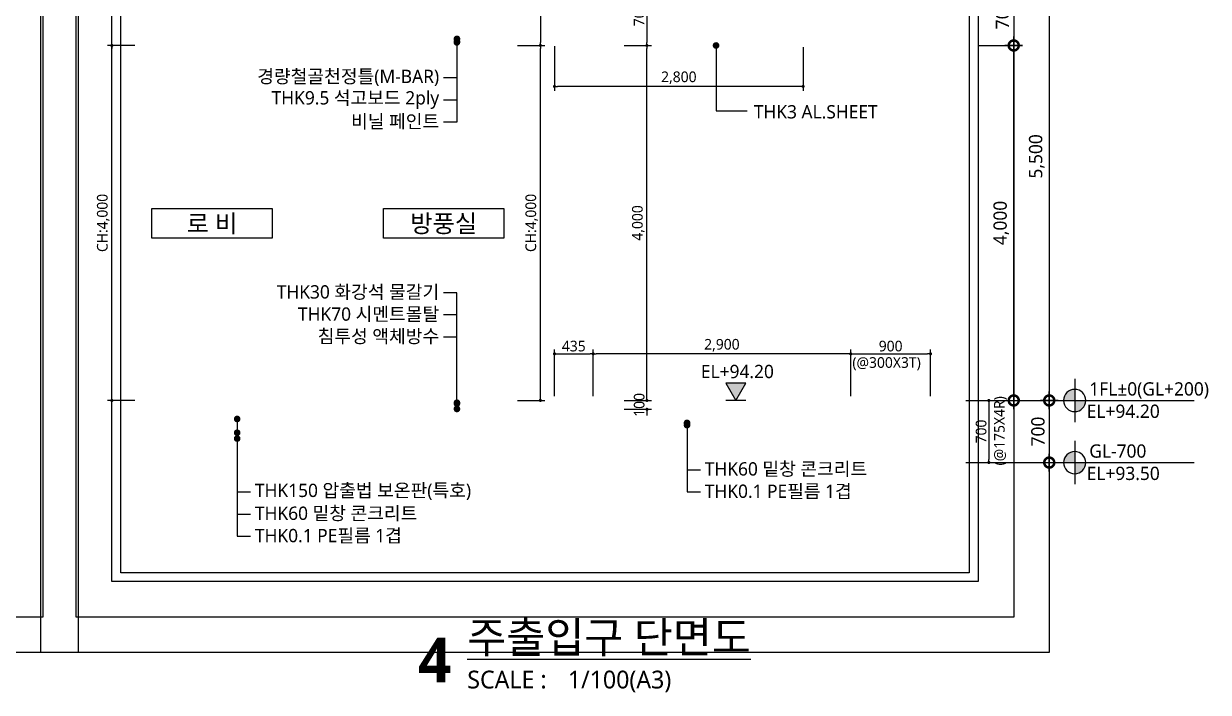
# Model space of a CAD drawing. Header units: millimetres. Extents: x 2421 to 40495, y 1221 to 28484.
# Drawn here: x 23604 to 36943, y 15102 to 22637 of the extents above; entities that cross this region are included whole.
import ezdxf
from ezdxf import colors
from ezdxf.entities.mleader import LeaderData, LeaderLine
from ezdxf.enums import TextEntityAlignment as Align
from ezdxf.math import Vec2, Vec3

# ---------------------------------------------------------------- set-up
doc = ezdxf.new("R2010")
doc.units = ezdxf.units.MM
doc.header["$LTSCALE"] = 200
doc.layers.get('DEFPOINTS').update_dxf_attribs({"color": 137})
for name, color, linetype in [('A-dim', 7, 'Continuous'), ('DIM-2', 7, 'Continuous'), ('SYM', 6, 'Continuous'), ('SYM-LEAD', 6, 'Continuous'), ('SYM-LEVEL', 7, 'Continuous'), ('TAG', 6, 'Continuous'), ('TEXT', 3, 'Continuous'), ('TEXT-NOTE', 6, 'Continuous')]:
    doc.layers.add(name, color=color, linetype=linetype)
doc.layers.add('Defpoint', color=144, linetype='Continuous', plot=False)
doc.styles.add('ARIAL', font='malgun.ttf')
doc.styles.add('XR-sec$0$스타일1', font='malgun.ttf')
doc.styles.add('돋움', font='malgun.ttf')
doc.styles.add('맑은고딕', font='malgun.ttf')
doc.styles.add('스타일1', font='malgun.ttf')
doc.styles.add('스타일2', font='malgunbd.ttf')
doc.dimstyles.new('DIM-QD 1', dxfattribs={"dimtxt": 3, "dimasz": 1.5, "dimexe": 1, "dimexo": 0, "dimgap": 1, "dimtad": 1, "dimdec": 3, "dimdsep": 46, "dimlunit": 6, "dimtxsty": '스타일1', "dimblk1": 'ARCHTICK', "dimblk2": 'ARCHTICK', "dimsah": 1, "dimcen": 0, "dimclrd": 256, "dimclre": 256, "dimclrt": 3, "dimazin": 2, "dimtfac": 1, "dimtdec": 3, "dimtix": 1, "dimtmove": 2, "dimatfit": 3, "dimldrblk": 'ARCHTICK', "dimfxl": 1, "dimtolj": 1, "dimtzin": 0, "dimarcsym": 0})
doc.dimstyles.new('GAUN-50', dxfattribs={"dimscale": 50, "dimtxt": 3, "dimasz": 1, "dimexe": 2, "dimexo": 3, "dimgap": 1, "dimtad": 1, "dimdec": 0, "dimzin": 1, "dimdsep": 46, "dimlunit": 6, "dimtxsty": '스타일1', "dimblk": 'GAUN-DOT', "dimcen": -2, "dimdle": 2, "dimclrd": 256, "dimclre": 256, "dimclrt": 3, "dimadec": 0, "dimazin": 0, "dimtfac": 1, "dimtdec": 0, "dimtix": 1, "dimtmove": 2, "dimatfit": 3, "dimldrblk": 'DOTSMALL', "dimfxl": 1, "dimtolj": 1, "dimtzin": 1, "dimarcsym": 0})
doc.dimstyles.new('GAUN-50-i', dxfattribs={"dimscale": 50, "dimtxt": 2.4, "dimasz": 0.7, "dimexe": 1, "dimexo": 1, "dimgap": 0.5, "dimtad": 1, "dimdec": 0, "dimdsep": 46, "dimlunit": 6, "dimtxsty": '맑은고딕', "dimblk": 'DOT', "dimcen": 1.25, "dimclrd": 7, "dimclre": 7, "dimclrt": 4, "dimadec": 0, "dimazin": 0, "dimtfac": 1, "dimtdec": 0, "dimtix": 1, "dimtofl": 0, "dimtmove": 2, "dimatfit": 3, "dimldrblk": 'DOT', "dimfxl": 1, "dimtolj": 1, "dimarcsym": 0})

# ---------------------------------------------------------------- blocks, each defined once
blk = doc.blocks.new('XR-sec$0$LEVEL1')
at = {"layer": 'SYM-LEVEL'}
h = blk.add_hatch(color=6, dxfattribs=at)
edge = h.paths.add_edge_path()
edge.add_ellipse((4.87, 0), major_axis=(1.77, 1.77), ratio=1, start_angle=405, end_angle=495)
edge.add_line((2.37, 0), (4.87, 0))
edge.add_line((4.87, 0), (4.87, 2.5))
edge = h.paths.add_edge_path()
edge.add_ellipse((4.87, 0), major_axis=(1.77, 1.77), ratio=1, start_angle=225, end_angle=315)
edge.add_line((7.37, 0), (4.87, 0))
edge.add_line((4.87, 0), (4.87, -2.5))
at = {"layer": 'SYM-LEVEL', "color": 6}
for p, q in [((4.87, 4.87), (4.87, -4.87)), ((0, 0), (9.74, 0)), ((9.07, 0), (31.8, 0))]:
    blk.add_line(p, q, dxfattribs=at)
blk.add_ellipse((4.87, 0), major_axis=(1.77, 1.77), ratio=1, start_param=5.497787, end_param=11.780972, dxfattribs=at)
at = {"layer": 'SYM-LEVEL', "color": 3, "style": 'XR-sec$0$스타일1'}
for tag, p in [('1층-바닥마감', (8.16, 1.11)), ('EL-+100', (8.16, -3.93))]:
    blk.add_attdef(tag, p, '', height=3, dxfattribs=at)
blk = doc.blocks.new('GAUN-DOT')
at = {"linetype": 'ByBlock'}
for p, q in [((2, 0), (-2, 0)), ((0, -2), (0, 2))]:
    blk.add_line(p, q, dxfattribs=at)
at = {"const_width": 2.25}
blk.add_lwpolyline([(0, 0.28125, 1), (0, -0.28125, 1)], format="xyb", close=True, dxfattribs=at)
blk = doc.blocks.new('*D28')
at = {"layer": 'A-dim', "lineweight": -2, "transparency": 16777216}
for p, q in [((34352, 23891), (35252, 23891)), ((35152, 23841), (35152, 18441)), ((34352, 18391), (35252, 18391))]:
    blk.add_line(p, q, dxfattribs=at)
at = {"layer": 'DEFPOINTS', "color": 0, "transparency": 16777216}
for p in [(34202, 23891), (34202, 18391), (35152, 18391)]:
    blk.add_point(p, dxfattribs=at)
at = {"layer": 'A-dim', "lineweight": -2, "transparency": 16777216, "xscale": 50, "yscale": 50, "zscale": 50}
for p, rotation in [((35152, 23891), 90), ((35152, 18391), 270)]:
    blk.add_blockref('GAUN-DOT', p, dxfattribs=dict(at, rotation=rotation))
at = {"layer": 'A-dim', "color": 3, "transparency": 16777216, "insert": (35012, 21141), "char_height": 150, "attachment_point": 5, "rotation": 90, "style": '스타일1'}
blk.add_mtext('\\A1;5,500', dxfattribs=at)
blk = doc.blocks.new('_DotSmall')
at = {"color": 0, "linetype": 'ByBlock', "const_width": 0.5}
blk.add_lwpolyline([(-0.0625, 0, 1), (0.0625, 0, 1)], format="xyb", close=True, dxfattribs=at)
blk = doc.blocks.new('*D29')
at = {"layer": 'A-dim', "lineweight": -2, "transparency": 16777216}
for p, q in [((34352, 18391), (35252, 18391)), ((35152, 18341), (35152, 17741)), ((34352, 17691), (35252, 17691))]:
    blk.add_line(p, q, dxfattribs=at)
at = {"layer": 'DEFPOINTS', "color": 0, "transparency": 16777216}
for p in [(34202, 18391), (34202, 17691), (35152, 17691)]:
    blk.add_point(p, dxfattribs=at)
at = {"layer": 'A-dim', "lineweight": -2, "transparency": 16777216, "xscale": 50, "yscale": 50, "zscale": 50}
for p, rotation in [((35152, 18391), 90), ((35152, 17691), 270)]:
    blk.add_blockref('GAUN-DOT', p, dxfattribs=dict(at, rotation=rotation))
at = {"layer": 'A-dim', "color": 3, "transparency": 16777216, "insert": (35025, 18041), "char_height": 150, "attachment_point": 5, "rotation": 90, "style": '스타일1'}
blk.add_mtext('\\A1;700', dxfattribs=at)
blk = doc.blocks.new('*D30')
at = {"layer": 'A-dim', "lineweight": -2, "transparency": 16777216}
for p, q in [((34352, 23091), (34852, 23091)), ((34752, 23041), (34752, 22441)), ((34352, 22391), (34852, 22391))]:
    blk.add_line(p, q, dxfattribs=at)
at = {"layer": 'DEFPOINTS', "color": 0, "transparency": 16777216}
for p in [(34202, 23091), (34202, 22391), (34752, 22391)]:
    blk.add_point(p, dxfattribs=at)
at = {"layer": 'A-dim', "lineweight": -2, "transparency": 16777216, "xscale": 50, "yscale": 50, "zscale": 50}
for p, rotation in [((34752, 23091), 90), ((34752, 22391), 270)]:
    blk.add_blockref('GAUN-DOT', p, dxfattribs=dict(at, rotation=rotation))
at = {"layer": 'A-dim', "color": 3, "transparency": 16777216, "insert": (34625, 22741), "char_height": 150, "attachment_point": 5, "rotation": 90, "style": '스타일1'}
blk.add_mtext('\\A1;700', dxfattribs=at)
blk = doc.blocks.new('*D33')
at = {"layer": 'A-dim', "lineweight": -2, "transparency": 16777216}
for p, q in [((34352, 22391), (34852, 22391)), ((34752, 18441), (34752, 22341)), ((34352, 18391), (34852, 18391))]:
    blk.add_line(p, q, dxfattribs=at)
at = {"layer": 'DEFPOINTS', "color": 0, "transparency": 16777216}
for p in [(34202, 22391), (34752, 22391), (34202, 18391)]:
    blk.add_point(p, dxfattribs=at)
at = {"layer": 'A-dim', "lineweight": -2, "transparency": 16777216, "xscale": 50, "yscale": 50, "zscale": 50}
for p, rotation in [((34752, 22391), 90), ((34752, 18391), 270)]:
    blk.add_blockref('GAUN-DOT', p, dxfattribs=dict(at, rotation=rotation))
at = {"layer": 'A-dim', "color": 3, "transparency": 16777216, "insert": (34612, 20391), "char_height": 150, "attachment_point": 5, "rotation": 90, "style": '스타일1'}
blk.add_mtext('\\A1;4,000', dxfattribs=at)
blk = doc.blocks.new('단면레벨-1')
at = {"layer": 'TAG'}
blk.add_hatch(color=256, dxfattribs=at).paths.add_polyline_path([(2176.32, 144.32), (2178.59, 148.25), (2174.05, 148.25)])
for p, q in [((2174.05, 148.25), (2176.32, 144.32)), ((2178.59, 148.25), (2174.05, 148.25)), ((2176.32, 144.32), (2178.59, 148.25)), ((2178.59, 144.32), (2174.05, 144.32))]:
    blk.add_line(p, q, dxfattribs=at)
at = {"layer": 'TAG', "color": 3, "style": '돋움'}
blk.add_attdef('GL.+1500', text='', height=2.81, dxfattribs=at).set_placement((2176.69, 150.85), align=Align.MIDDLE)
blk = doc.blocks.new('_ARCHTICK')
at = {"color": 0, "linetype": 'ByBlock', "const_width": 0.15}
blk.add_lwpolyline([(-0.5, -0.5), (0.5, 0.5)], dxfattribs=at)
blk = doc.blocks.new('_DOT')
at = {"color": 0, "linetype": 'ByBlock'}
blk.add_line((-0.5, 0), (-1, 0), dxfattribs=at)
at = {"color": 0, "linetype": 'ByBlock', "const_width": 0.5}
blk.add_lwpolyline([(-0.25, 0, 1), (0.25, 0, 1)], format="xyb", close=True, dxfattribs=at)
blk = doc.blocks.new('*D37')
at = {"layer": 'DEFPOINTS', "color": 0, "transparency": 16777216}
for p in [(30314, 22391), (30622, 22391), (30314, 18391)]:
    blk.add_point(p, dxfattribs=at)
at = {"layer": 'DIM-2', "color": 7, "lineweight": -2, "transparency": 16777216}
for p, q in [((30364, 22391), (30672, 22391)), ((30622, 18426), (30622, 22356)), ((30364, 18391), (30672, 18391))]:
    blk.add_line(p, q, dxfattribs=at)
at = {"layer": 'DIM-2', "color": 7, "lineweight": -2, "transparency": 16777216, "xscale": 35, "yscale": 35, "zscale": 35}
for p, rotation in [((30622, 22391), 90), ((30622, 18391), 270)]:
    blk.add_blockref('_DOT', p, dxfattribs=dict(at, rotation=rotation))
at = {"layer": 'DIM-2', "color": 4, "transparency": 16777216, "insert": (30525, 20391), "char_height": 120, "attachment_point": 5, "rotation": 90, "style": '맑은고딕'}
blk.add_mtext('\\A1;4,000', dxfattribs=at)
blk = doc.blocks.new('*D38')
at = {"layer": 'DEFPOINTS', "color": 0, "transparency": 16777216}
for p in [(30314, 18391), (30314, 18291), (30622, 18291)]:
    blk.add_point(p, dxfattribs=at)
at = {"layer": 'DIM-2', "color": 7, "lineweight": -2, "transparency": 16777216}
for p, q in [((30622, 18426), (30622, 18461)), ((30364, 18391), (30672, 18391)), ((30364, 18291), (30672, 18291)), ((30622, 18256), (30622, 18221))]:
    blk.add_line(p, q, dxfattribs=at)
at = {"layer": 'DIM-2', "color": 7, "lineweight": -2, "transparency": 16777216, "xscale": 35, "yscale": 35, "zscale": 35}
for p, rotation in [((30622, 18391), 270), ((30622, 18291), 90)]:
    blk.add_blockref('_DOT', p, dxfattribs=dict(at, rotation=rotation))
at = {"layer": 'DIM-2', "color": 4, "transparency": 16777216, "insert": (30535, 18341), "char_height": 120, "attachment_point": 5, "rotation": 90, "style": '맑은고딕'}
blk.add_mtext('\\A1;100', dxfattribs=at)
blk = doc.blocks.new('*D39')
at = {"layer": 'DEFPOINTS', "color": 0, "transparency": 16777216}
for p in [(30314, 23091), (30314, 22391), (30622, 22391)]:
    blk.add_point(p, dxfattribs=at)
at = {"layer": 'DIM-2', "color": 7, "lineweight": -2, "transparency": 16777216}
for p, q in [((30364, 23091), (30672, 23091)), ((30622, 23056), (30622, 22426)), ((30364, 22391), (30672, 22391))]:
    blk.add_line(p, q, dxfattribs=at)
at = {"layer": 'DIM-2', "color": 7, "lineweight": -2, "transparency": 16777216, "xscale": 35, "yscale": 35, "zscale": 35}
for p, rotation in [((30622, 23091), 90), ((30622, 22391), 270)]:
    blk.add_blockref('_DOT', p, dxfattribs=dict(at, rotation=rotation))
at = {"layer": 'DIM-2', "color": 4, "transparency": 16777216, "insert": (30535, 22741), "char_height": 120, "attachment_point": 5, "rotation": 90, "style": '맑은고딕'}
blk.add_mtext('\\A1;700', dxfattribs=at)
blk = doc.blocks.new('*D42')
at = {"layer": 'DEFPOINTS', "color": 0, "transparency": 16777216}
for p in [(34164, 18391), (34164, 17691), (34472, 17691)]:
    blk.add_point(p, dxfattribs=at)
at = {"layer": 'DIM-2', "color": 7, "lineweight": -2, "transparency": 16777216}
for p, q in [((34214, 18391), (34522, 18391)), ((34472, 18356), (34472, 17726)), ((34214, 17691), (34522, 17691))]:
    blk.add_line(p, q, dxfattribs=at)
at = {"layer": 'DIM-2', "color": 7, "lineweight": -2, "transparency": 16777216, "xscale": 35, "yscale": 35, "zscale": 35}
for p, rotation in [((34472, 18391), 90), ((34472, 17691), 270)]:
    blk.add_blockref('_DOT', p, dxfattribs=dict(at, rotation=rotation))
at = {"layer": 'DIM-2', "color": 4, "transparency": 16777216, "insert": (34385, 18041), "char_height": 120, "attachment_point": 5, "rotation": 90, "style": '맑은고딕'}
blk.add_mtext('\\A1;700', dxfattribs=at)
blk = doc.blocks.new('*D43')
at = {"layer": 'DEFPOINTS', "color": 0, "transparency": 16777216}
for p in [(33816, 18916), (32916, 18391), (33816, 18391)]:
    blk.add_point(p, dxfattribs=at)
at = {"layer": 'DIM-2', "color": 7, "lineweight": -2, "transparency": 16777216}
for p, q in [((32916, 18441), (32916, 18966)), ((33816, 18441), (33816, 18966)), ((32951, 18916), (33781, 18916))]:
    blk.add_line(p, q, dxfattribs=at)
at = {"layer": 'DIM-2', "color": 7, "lineweight": -2, "transparency": 16777216, "xscale": 35, "yscale": 35, "zscale": 35, "rotation": 180}
blk.add_blockref('_DOT', (32916, 18916), dxfattribs=at)
at = {"layer": 'DIM-2', "color": 7, "lineweight": -2, "transparency": 16777216, "xscale": 35, "yscale": 35, "zscale": 35}
blk.add_blockref('_DOT', (33816, 18916), dxfattribs=at)
at = {"layer": 'DIM-2', "color": 4, "transparency": 16777216, "insert": (33366, 19003), "char_height": 120, "attachment_point": 5, "style": '맑은고딕'}
blk.add_mtext('\\A1;900', dxfattribs=at)
blk = doc.blocks.new('*D44')
at = {"layer": 'DEFPOINTS', "color": 0, "transparency": 16777216}
for p in [(30016, 18916), (30016, 18391), (32916, 18391)]:
    blk.add_point(p, dxfattribs=at)
at = {"layer": 'DIM-2', "color": 7, "lineweight": -2, "transparency": 16777216}
for p, q in [((30016, 18441), (30016, 18966)), ((32916, 18441), (32916, 18966)), ((32881, 18916), (30051, 18916))]:
    blk.add_line(p, q, dxfattribs=at)
at = {"layer": 'DIM-2', "color": 7, "lineweight": -2, "transparency": 16777216, "xscale": 35, "yscale": 35, "zscale": 35, "rotation": 180}
blk.add_blockref('_DOT', (30016, 18916), dxfattribs=at)
at = {"layer": 'DIM-2', "color": 7, "lineweight": -2, "transparency": 16777216, "xscale": 35, "yscale": 35, "zscale": 35}
blk.add_blockref('_DOT', (32916, 18916), dxfattribs=at)
at = {"layer": 'DIM-2', "color": 4, "transparency": 16777216, "insert": (31466, 19013), "char_height": 120, "attachment_point": 5, "style": '맑은고딕'}
blk.add_mtext('\\A1;2,900', dxfattribs=at)
blk = doc.blocks.new('*D45')
at = {"layer": 'DEFPOINTS', "color": 0, "transparency": 16777216}
for p in [(30016, 18916), (29581, 18391), (30016, 18391)]:
    blk.add_point(p, dxfattribs=at)
at = {"layer": 'DIM-2', "color": 7, "lineweight": -2, "transparency": 16777216}
for p, q in [((29581, 18441), (29581, 18966)), ((30016, 18441), (30016, 18966)), ((29616, 18916), (29981, 18916))]:
    blk.add_line(p, q, dxfattribs=at)
at = {"layer": 'DIM-2', "color": 7, "lineweight": -2, "transparency": 16777216, "xscale": 35, "yscale": 35, "zscale": 35, "rotation": 180}
blk.add_blockref('_DOT', (29581, 18916), dxfattribs=at)
at = {"layer": 'DIM-2', "color": 7, "lineweight": -2, "transparency": 16777216, "xscale": 35, "yscale": 35, "zscale": 35}
blk.add_blockref('_DOT', (30016, 18916), dxfattribs=at)
at = {"layer": 'DIM-2', "color": 4, "transparency": 16777216, "insert": (29798, 19003), "char_height": 120, "attachment_point": 5, "style": '맑은고딕'}
blk.add_mtext('\\A1;435', dxfattribs=at)
blk = doc.blocks.new('room-1')
at = {"layer": 'TEXT-NOTE', "color": 6}
for p, q in [((0, 5), (20.29, 5)), ((0, 0), (0, 5)), ((20.29, 5), (20.29, 0)), ((20.29, 0), (0, 0))]:
    blk.add_line(p, q, dxfattribs=at)
at = {"layer": 'TEXT-NOTE', "color": 3, "style": '스타일1'}
blk.add_attdef('실명', text='', height=3, dxfattribs=at).set_placement((10.15, 2.59), align=Align.MIDDLE)
blk = doc.blocks.new('*D46')
at = {"layer": 'DEFPOINTS', "color": 0, "transparency": 16777216}
for p in [(29114, 23891), (29114, 22391), (29422, 22391)]:
    blk.add_point(p, dxfattribs=at)
at = {"layer": 'DIM-2', "color": 7, "lineweight": -2, "transparency": 16777216}
for p, q in [((29164, 23891), (29472, 23891)), ((29422, 23856), (29422, 22426)), ((29164, 22391), (29472, 22391))]:
    blk.add_line(p, q, dxfattribs=at)
at = {"layer": 'DIM-2', "color": 7, "lineweight": -2, "transparency": 16777216, "xscale": 35, "yscale": 35, "zscale": 35}
for p, rotation in [((29422, 23891), 90), ((29422, 22391), 270)]:
    blk.add_blockref('_DOT', p, dxfattribs=dict(at, rotation=rotation))
at = {"layer": 'DIM-2', "color": 4, "transparency": 16777216, "insert": (29325, 23141), "char_height": 120, "attachment_point": 5, "rotation": 90, "style": '맑은고딕'}
blk.add_mtext('\\A1;1,500', dxfattribs=at)
blk = doc.blocks.new('*D47')
at = {"layer": 'DEFPOINTS', "color": 0, "transparency": 16777216}
for p in [(29114, 22391), (29422, 22391), (29114, 18391)]:
    blk.add_point(p, dxfattribs=at)
at = {"layer": 'DIM-2', "color": 7, "lineweight": -2, "transparency": 16777216}
for p, q in [((29164, 22391), (29472, 22391)), ((29422, 18426), (29422, 22356)), ((29164, 18391), (29472, 18391))]:
    blk.add_line(p, q, dxfattribs=at)
at = {"layer": 'DIM-2', "color": 7, "lineweight": -2, "transparency": 16777216, "xscale": 35, "yscale": 35, "zscale": 35}
for p, rotation in [((29422, 22391), 90), ((29422, 18391), 270)]:
    blk.add_blockref('_DOT', p, dxfattribs=dict(at, rotation=rotation))
at = {"layer": 'DIM-2', "color": 4, "transparency": 16777216, "insert": (29325, 20391), "char_height": 120, "attachment_point": 5, "rotation": 90, "style": '맑은고딕'}
blk.add_mtext('\\A1;CH:4,000', dxfattribs=at)
blk = doc.blocks.new('dwgtitle')
at = {"layer": 'SYM', "color": 3, "style": '스타일1'}
blk.add_text('SCALE :', height=4, dxfattribs=at).set_placement((12.25, -1.4))
for tag, p, height in [('%%UTITLE', (12.25, 6.59), 7), ('1/100', (34.89, -1.4), 4)]:
    blk.add_attdef(tag, p, '', height=height, dxfattribs=at)
at = {"layer": 'SYM', "color": 6, "style": '스타일2'}
blk.add_attdef('A', text='', height=10, dxfattribs=at).set_placement((4.89, 5), align=Align.MIDDLE)
blk = doc.blocks.new('*D121')
at = {"layer": 'DEFPOINTS', "color": 0, "transparency": 16777216}
for p in [(24597, 22391), (24906, 22391), (24906, 18391)]:
    blk.add_point(p, dxfattribs=at)
at = {"layer": 'DIM-2', "color": 7, "lineweight": -2, "transparency": 16777216}
for p, q in [((24856, 22391), (24547, 22391)), ((24597, 18426), (24597, 22356)), ((24856, 18391), (24547, 18391))]:
    blk.add_line(p, q, dxfattribs=at)
at = {"layer": 'DIM-2', "color": 7, "lineweight": -2, "transparency": 16777216, "xscale": 35, "yscale": 35, "zscale": 35}
for p, rotation in [((24597, 22391), 90), ((24597, 18391), 270)]:
    blk.add_blockref('_DOT', p, dxfattribs=dict(at, rotation=rotation))
at = {"layer": 'DIM-2', "color": 4, "transparency": 16777216, "insert": (24500, 20391), "char_height": 120, "attachment_point": 5, "rotation": 90, "style": '맑은고딕'}
blk.add_mtext('\\A1;CH:4,000', dxfattribs=at)
blk = doc.blocks.new('*D138')
at = {"layer": 'DEFPOINTS', "color": 0, "transparency": 16777216}
for p in [(29581, 22435), (32381, 22421), (29581, 21930)]:
    blk.add_point(p, dxfattribs=at)
at = {"layer": 'DIM-2', "color": 7, "lineweight": -2, "transparency": 16777216}
for p, q in [((29581, 22385), (29581, 21880)), ((32381, 22371), (32381, 21880)), ((32346, 21930), (29616, 21930))]:
    blk.add_line(p, q, dxfattribs=at)
at = {"layer": 'DIM-2', "color": 7, "lineweight": -2, "transparency": 16777216, "xscale": 35, "yscale": 35, "zscale": 35, "rotation": 180}
blk.add_blockref('_DOT', (29581, 21930), dxfattribs=at)
at = {"layer": 'DIM-2', "color": 7, "lineweight": -2, "transparency": 16777216, "xscale": 35, "yscale": 35, "zscale": 35}
blk.add_blockref('_DOT', (32381, 21930), dxfattribs=at)
at = {"layer": 'DIM-2', "color": 4, "transparency": 16777216, "insert": (30981, 22027), "char_height": 120, "attachment_point": 5, "style": '맑은고딕'}
blk.add_mtext('\\A1;2,800', dxfattribs=at)

msp = doc.modelspace()

# ---------------------------------------------------------------- linework, layer by layer
at = {"layer": 'Defpoint'}
for points in [[(3245.3, 27509), (24218.3, 27509), (24218.3, 15549), (3245.3, 15549)], [(23797, 27509), (35152, 27509), (35152, 15549), (23797, 15549)], [(3645.3, 27109), (23818.3, 27109), (23818.3, 15949), (3645.3, 15949)], [(24197, 27109), (34752, 27109), (34752, 15949), (24197, 15949)], [(24597, 26709), (34352, 26709), (34352, 16349), (24597, 16349)], [(24697, 26609), (34252, 26609), (34252, 16449), (24697, 16449)]]:
    msp.add_lwpolyline(points, close=True, dxfattribs=at)

# ---------------------------------------------------------------- block references
at = {"layer": 'SYM', "xscale": 50, "yscale": 50, "zscale": 50}
msp.add_blockref('dwgtitle', (27987, 15216.1), dxfattribs=at).add_auto_attribs({'%%UTITLE': '%%u주출입구 단면도', '1/100': '1/100(A3)', 'A': '4'})
at = {"layer": 'SYM-LEVEL'}
ref = msp.add_blockref('XR-sec$0$LEVEL1', (35195, 18390.8), dxfattribs=dict(at, xscale=50, yscale=50, zscale=50))
ref.add_attrib('EL-+100', 'EL+94.20', (35574.2, 18194.4), dxfattribs={"color": 3, "height": 150, "style": 'XR-sec$0$스타일1'})
ref.add_attrib('1층-바닥마감', '1FL%%P0(GL+200)', (35602.9, 18446), dxfattribs={"color": 3, "height": 150, "style": 'XR-sec$0$스타일1'})
ref = msp.add_blockref('XR-sec$0$LEVEL1', (35195, 17690.8), dxfattribs=dict(at, xscale=50, yscale=50, zscale=50))
ref.add_attrib('EL-+100', 'EL+93.50', (35574.2, 17494.4), dxfattribs={"color": 3, "height": 150, "style": 'XR-sec$0$스타일1'})
ref.add_attrib('1층-바닥마감', 'GL-700', (35602.9, 17746), dxfattribs={"color": 3, "height": 150, "style": 'XR-sec$0$스타일1'})
at = {"layer": 'TAG'}
ref = msp.add_blockref('단면레벨-1', (-77193.9, 11174.7), dxfattribs=dict(at, xscale=50, yscale=50, zscale=50))
ref.add_attrib('GL.+1500', 'EL+94.20', dxfattribs={"color": 3, "height": 150, "style": 'ARIAL'}).set_placement((31640.5, 18717), align=Align.MIDDLE)
at = {"layer": 'TEXT-NOTE'}
ref = msp.add_blockref('room-1', (25048.6, 20219.5), dxfattribs=dict(at, xscale=66.66666660016777, yscale=66.66666660016777, zscale=66.66666660016777))
ref.add_attrib('실명', '로 비', dxfattribs={"color": 3, "height": 200, "style": '스타일1'}).set_placement((25725.1, 20386.2), align=Align.MIDDLE)
ref = msp.add_blockref('room-1', (27657.5, 20219.5), dxfattribs=dict(at, xscale=66.66666660016777, yscale=66.66666660016777, zscale=66.66666660016777))
ref.add_attrib('실명', '방풍실', dxfattribs={"color": 3, "height": 200, "style": '스타일1'}).set_placement((28334, 20386.2), align=Align.MIDDLE)

# ---------------------------------------------------------------- texts
at = {"layer": 'DIM-2', "color": 4, "style": 'ARIAL'}
msp.add_text('(@300X3T)', height=120, dxfattribs=at).set_placement((32935.2, 18758.6))
msp.add_text('(@175X4R)', height=120, rotation=90, dxfattribs=at).set_placement((34649.7, 17658.3))
at = {"layer": 'TEXT', "color": 3, "style": '스타일1'}
msp.add_text('THK3 AL.SHEET', height=150, dxfattribs=at).set_placement((31825.2, 21568.6))

# ---------------------------------------------------------------- dimensions: what is measured, and where the dimension line sits
at = {"layer": 'A-dim'}
for base, p1, p2, angle, picture, middle in [((35152, 18390.8), (34202, 23890.8), (34202, 18390.8), 270, '*D28', (35011.9, 21140.8)), ((34752, 22390.8), (34202, 23090.8), (34202, 22390.8), 270, '*D30', (34624.5, 22740.8)), ((34752, 22390.8), (34202, 18390.8), (34202, 22390.8), 90, '*D33', (34611.9, 20390.8)), ((35152, 17690.8), (34202, 18390.8), (34202, 17690.8), 270, '*D29', (35024.5, 18040.8))]:
    dim = msp.add_linear_dim(base=base, p1=p1, p2=p2, angle=angle, dimstyle='GAUN-50', dxfattribs=at)
    dim.commit()
    dim.dimension.update_dxf_attribs({"geometry": picture, "text_midpoint": middle})
at = {"layer": 'DIM-2'}
for base, p1, p2, angle, picture, middle in [((29422.4, 22390.8), (29113.6, 23890.8), (29113.6, 22390.8), 270, '*D46', (29325, 23140.8)), ((30622.4, 22390.8), (30313.6, 23090.8), (30313.6, 22390.8), 270, '*D39', (30535.4, 22740.8)), ((30622.4, 22390.8), (30313.6, 18390.8), (30313.6, 22390.8), 90, '*D37', (30525.3, 20390.8)), ((30622.4, 18290.8), (30313.6, 18390.8), (30313.6, 18290.8), 270, '*D38', (30535.1, 18340.8)), ((34472.4, 17690.8), (34163.6, 18390.8), (34163.6, 17690.8), 270, '*D42', (34385.4, 18040.8))]:
    dim = msp.add_linear_dim(base=base, p1=p1, p2=p2, angle=angle, dimstyle='GAUN-50-i', dxfattribs=at)
    dim.commit()
    dim.dimension.update_dxf_attribs({"geometry": picture, "text_midpoint": middle})
for base, p1, p2, picture, middle in [((29580.9, 21929.7), (32380.9, 22420.8), (29580.9, 22434.6), '*D138', (30980.9, 22026.8)), ((30015.9, 18915.6), (29580.9, 18390.8), (30015.9, 18390.8), '*D45', (29798.4, 19002.6)), ((33815.9, 18915.6), (32915.9, 18390.8), (33815.9, 18390.8), '*D43', (33365.9, 19002.6))]:
    dim = msp.add_linear_dim(base=base, p1=p1, p2=p2, dimstyle='GAUN-50-i', override={"dimtofl": 1}, dxfattribs=at)
    dim.commit()
    dim.dimension.update_dxf_attribs({"geometry": picture, "text_midpoint": middle})
for base, p1, p2, picture, middle in [((24597, 22390.8), (24905.8, 18390.8), (24905.8, 22390.8), '*D121', (24499.9, 20390.8)), ((29422.4, 22390.8), (29113.6, 18390.8), (29113.6, 22390.8), '*D47', (29325.3, 20390.8))]:
    dim = msp.add_linear_dim(base=base, p1=p1, p2=p2, angle=90, text='CH:<>', dimstyle='GAUN-50-i', dxfattribs=at)
    dim.commit()
    dim.dimension.update_dxf_attribs({"geometry": picture, "text_midpoint": middle})
dim = msp.add_linear_dim(base=(30015.9, 18915.6), p1=(32915.9, 18390.8), p2=(30015.9, 18390.8), angle=180, dimstyle='GAUN-50-i', override={"dimtofl": 1}, dxfattribs=at)
dim.commit()
dim.dimension.update_dxf_attribs({"geometry": '*D44', "text_midpoint": (31465.9, 19012.7)})

# ---------------------------------------------------------------- leaders
at = {"layer": 'SYM-LEAD'}
msp.add_leader([(31400.2, 22390.8), (31400.2, 21654.2), (31750.2, 21654.2)], dimstyle='DIM-QD 1', override={"dimscale": 50, "dimasz": 1.5, "dimtad": 0, "dimclrd": 6, "dimldrblk": 'DOT'}, dxfattribs=at)
at = {"layer": 'TAG', "color": 3}
ml = msp.add_multileader_mtext('Standard', dxfattribs=at)
ml.set_content('경량철골천정틀(M-BAR)', color=3, style='맑은고딕')
ml.set_leader_properties(color=6)
ml.set_arrow_properties(name='DOT')
ml.build(insert=Vec2(0, 0))
ml.multileader.update_dxf_attribs({"dogleg_length": 3, "arrow_head_size": 75})
ctx = ml.context
ctx.base_point, ctx.char_height, ctx.arrow_head_size, ctx.landing_gap_size, ctx.plane_origin = Vec3(26012.9, 22026), 150, 75, 50, Vec3(29348.6, 23039.1)
ctx.text_align_type = 2
notes = []
notes.append((ctx, [(0, (1, 1, 0), (28482.6, 22026), (-1, 0), 150, [(0, [(28482.6, 22465.3)], 0, [])])]))
ctx.mtext.insert, ctx.mtext.width, ctx.mtext.alignment, ctx.mtext.flow_direction = Vec3(28282.6, 22118), 3010.616, 3, 5
ml = msp.add_multileader_mtext('Standard', dxfattribs=at)
ml.set_content('THK9.5 석고보드 2ply', color=3, style='맑은고딕')
ml.set_leader_properties(color=6)
ml.set_arrow_properties(name='DOT')
ml.build(insert=Vec2(0, 0))
ml.multileader.update_dxf_attribs({"dogleg_length": 3, "arrow_head_size": 75})
ctx = ml.context
ctx.base_point, ctx.char_height, ctx.arrow_head_size, ctx.landing_gap_size, ctx.plane_origin = Vec3(26200.8, 21776), 150, 75, 50, Vec3(29348.6, 22539.1)
ctx.text_align_type = 2
notes.append((ctx, [(0, (1, 1, 0), (28482.6, 21776), (-1, 0), 150, [(0, [(28482.6, 22436)], 0, [])])]))
ctx.mtext.insert, ctx.mtext.width, ctx.mtext.alignment, ctx.mtext.flow_direction = Vec3(28282.6, 21876.2), 3010.616, 3, 5
ml = msp.add_multileader_mtext('Standard', dxfattribs=at)
ml.set_content('비닐 페인트', color=3, style='맑은고딕')
ml.set_leader_properties(color=6)
ml.set_arrow_properties(name='DOT')
ml.build(insert=Vec2(0, 0))
ml.multileader.update_dxf_attribs({"dogleg_length": 3, "arrow_head_size": 75})
ctx = ml.context
ctx.base_point, ctx.char_height, ctx.arrow_head_size, ctx.landing_gap_size, ctx.plane_origin = Vec3(27155.8, 21526), 150, 75, 50, Vec3(29348.6, 22289.1)
ctx.text_align_type = 2
notes.append((ctx, [(0, (1, 1, 0), (28482.6, 21526), (-1, 0), 150, [(0, [(28482.6, 22426)], 0, [])])]))
ctx.mtext.insert, ctx.mtext.width, ctx.mtext.alignment, ctx.mtext.flow_direction = Vec3(28282.6, 21610.2), 3010.616, 3, 5
ml = msp.add_multileader_mtext('Standard', dxfattribs=at)
ml.set_content('THK30 화강석 물갈기', color=3, style='맑은고딕')
ml.set_leader_properties(color=6)
ml.set_arrow_properties(name='DOT')
ml.build(insert=Vec2(0, 0))
ml.multileader.update_dxf_attribs({"dogleg_length": 3, "arrow_head_size": 75})
ctx = ml.context
ctx.base_point, ctx.char_height, ctx.arrow_head_size, ctx.landing_gap_size, ctx.plane_origin = Vec3(26256.6, 19605.3), 150, 75, 50, Vec3(29348.6, 18502.2)
ctx.text_align_type = 2
notes.append((ctx, [(0, (1, 1, 0), (28482.6, 19605.3), (-1, 0), 150, [(0, [(28482.6, 18365.3)], 0, [])])]))
ctx.mtext.insert, ctx.mtext.width, ctx.mtext.alignment, ctx.mtext.flow_direction = Vec3(28282.6, 19689.4), 3010.616, 3, 5
ml = msp.add_multileader_mtext('Standard', dxfattribs=at)
ml.set_content('THK70 시멘트몰탈', color=3, style='맑은고딕')
ml.set_leader_properties(color=6)
ml.set_arrow_properties(name='DOT')
ml.build(insert=Vec2(0, 0))
ml.multileader.update_dxf_attribs({"dogleg_length": 3, "arrow_head_size": 75})
ctx = ml.context
ctx.base_point, ctx.char_height, ctx.arrow_head_size, ctx.landing_gap_size, ctx.plane_origin = Vec3(26516.6, 19355.3), 150, 75, 50, Vec3(29348.6, 18252.2)
ctx.text_align_type = 2
notes.append((ctx, [(0, (1, 1, 0), (28482.6, 19355.3), (-1, 0), 150, [(0, [(28482.6, 18355.3)], 0, [])])]))
ctx.mtext.insert, ctx.mtext.width, ctx.mtext.alignment, ctx.mtext.flow_direction = Vec3(28282.6, 19439.4), 3010.616, 3, 5
ml = msp.add_multileader_mtext('Standard', dxfattribs=at)
ml.set_content('침투성 액체방수', color=3, style='맑은고딕')
ml.set_leader_properties(color=6)
ml.set_arrow_properties(name='DOT')
ml.build(insert=Vec2(0, 0))
ml.multileader.update_dxf_attribs({"dogleg_length": 3, "arrow_head_size": 75})
ctx = ml.context
ctx.base_point, ctx.char_height, ctx.arrow_head_size, ctx.landing_gap_size, ctx.plane_origin = Vec3(26729, 19105.3), 150, 75, 50, Vec3(29348.6, 18002.2)
ctx.text_align_type = 2
notes.append((ctx, [(0, (1, 1, 0), (28482.6, 19105.3), (-1, 0), 150, [(0, [(28482.6, 18295.3)], 0, [])])]))
ctx.mtext.insert, ctx.mtext.width, ctx.mtext.alignment, ctx.mtext.flow_direction = Vec3(28282.6, 19189.4), 3010.616, 3, 5
ml = msp.add_multileader_mtext('Standard', dxfattribs=at)
ml.set_content('THK60 밑창 콘크리트', color=3, style='맑은고딕')
ml.set_leader_properties(color=6)
ml.set_arrow_properties(name='DOT')
ml.build(insert=Vec2(0, 0))
ml.multileader.update_dxf_attribs({"dogleg_length": 3, "arrow_head_size": 75})
ctx = ml.context
ctx.base_point, ctx.char_height, ctx.arrow_head_size, ctx.landing_gap_size, ctx.plane_origin = Vec3(26158.1, 17110.7), 150, 75, 50, Vec3(25142.1, 18535.4)
notes.append((ctx, [(0, (1, 1, 0), (26008.1, 17110.7), (1, 0), 150, [(0, [(26008.1, 18182.3)], 0, [])])]))
ctx.mtext.insert, ctx.mtext.width, ctx.mtext.flow_direction = Vec3(26208.1, 17194.9), 3010.616, 5
ml = msp.add_multileader_mtext('Standard', dxfattribs=at)
ml.set_content('THK0.1 PE필름 1겹', color=3, style='맑은고딕')
ml.set_leader_properties(color=6)
ml.set_arrow_properties(name='DOT')
ml.build(insert=Vec2(0, 0))
ml.multileader.update_dxf_attribs({"dogleg_length": 3, "arrow_head_size": 75})
ctx = ml.context
ctx.base_point, ctx.char_height, ctx.arrow_head_size, ctx.landing_gap_size, ctx.plane_origin = Vec3(31223.3, 17360.4), 150, 75, 50, Vec3(30207.3, 18228.1)
notes.append((ctx, [(0, (1, 1, 0), (31073.3, 17360.4), (1, 0), 150, [(0, [(31073.3, 18138.1)], 0, [])])]))
ctx.mtext.insert, ctx.mtext.width, ctx.mtext.flow_direction = Vec3(31273.3, 17443.3), 3010.616, 5
ml = msp.add_multileader_mtext('Standard', dxfattribs=at)
ml.set_content('THK60 밑창 콘크리트', color=3, style='맑은고딕')
ml.set_leader_properties(color=6)
ml.set_arrow_properties(name='DOT')
ml.build(insert=Vec2(0, 0))
ml.multileader.update_dxf_attribs({"dogleg_length": 3, "arrow_head_size": 75})
ctx = ml.context
ctx.base_point, ctx.char_height, ctx.arrow_head_size, ctx.landing_gap_size, ctx.plane_origin = Vec3(31223.3, 17610.4), 150, 75, 50, Vec3(30707.3, 18285.4)
notes.append((ctx, [(0, (1, 1, 0), (31073.3, 17610.4), (1, 0), 150, [(0, [(31073.3, 18112.3)], 0, [])])]))
ctx.mtext.insert, ctx.mtext.width, ctx.mtext.flow_direction = Vec3(31273.3, 17694.6), 3010.616, 5
ml = msp.add_multileader_mtext('Standard', dxfattribs=at)
ml.set_content('THK0.1 PE필름 1겹', color=3, style='맑은고딕')
ml.set_leader_properties(color=6)
ml.set_arrow_properties(name='DOT')
ml.build(insert=Vec2(0, 0))
ml.multileader.update_dxf_attribs({"dogleg_length": 3, "arrow_head_size": 75})
ctx = ml.context
ctx.base_point, ctx.char_height, ctx.arrow_head_size, ctx.landing_gap_size, ctx.plane_origin = Vec3(26158.1, 16860.7), 150, 75, 50, Vec3(25142.1, 18035.4)
notes.append((ctx, [(0, (1, 1, 0), (26008.1, 16860.7), (1, 0), 150, [(0, [(26008.1, 18027.1)], 0, [])])]))
ctx.mtext.insert, ctx.mtext.width, ctx.mtext.flow_direction = Vec3(26208.1, 16943.5), 3010.616, 5
ml = msp.add_multileader_mtext('Standard', dxfattribs=at)
ml.set_content('THK150 압출법 보온판(특호)', color=3, style='맑은고딕')
ml.set_leader_properties(color=6)
ml.set_arrow_properties(name='DOT')
ml.build(insert=Vec2(0, 0))
ml.multileader.update_dxf_attribs({"dogleg_length": 3, "arrow_head_size": 75})
ctx = ml.context
ctx.base_point, ctx.char_height, ctx.arrow_head_size, ctx.landing_gap_size, ctx.plane_origin = Vec3(26158.1, 17360.7), 150, 75, 50, Vec3(25142.1, 18535.4)
notes.append((ctx, [(0, (1, 1, 0), (26008.1, 17360.7), (1, 0), 150, [(0, [(26008.1, 17961.6)], 0, [])])]))
ctx.mtext.insert, ctx.mtext.width, ctx.mtext.flow_direction = Vec3(26208.1, 17452.7), 3010.616, 5
for ctx, leaders in notes:
    for number, flags, end, landing, length, lines in leaders:
        leader = LeaderData()
        leader.index, (leader.has_last_leader_line, leader.has_dogleg_vector, leader.attachment_direction) = number, flags
        leader.last_leader_point, leader.dogleg_vector, leader.dogleg_length = Vec3(end), Vec3(landing), length
        for number, points, colour, breaks in lines:
            line = LeaderLine()
            line.index, line.vertices, line.color, line.breaks = number, Vec3.list(points), colors.encode_raw_color(colour), breaks
            leader.lines.append(line)
        ctx.leaders.append(leader)

doc.saveas('drawing.dxf')
